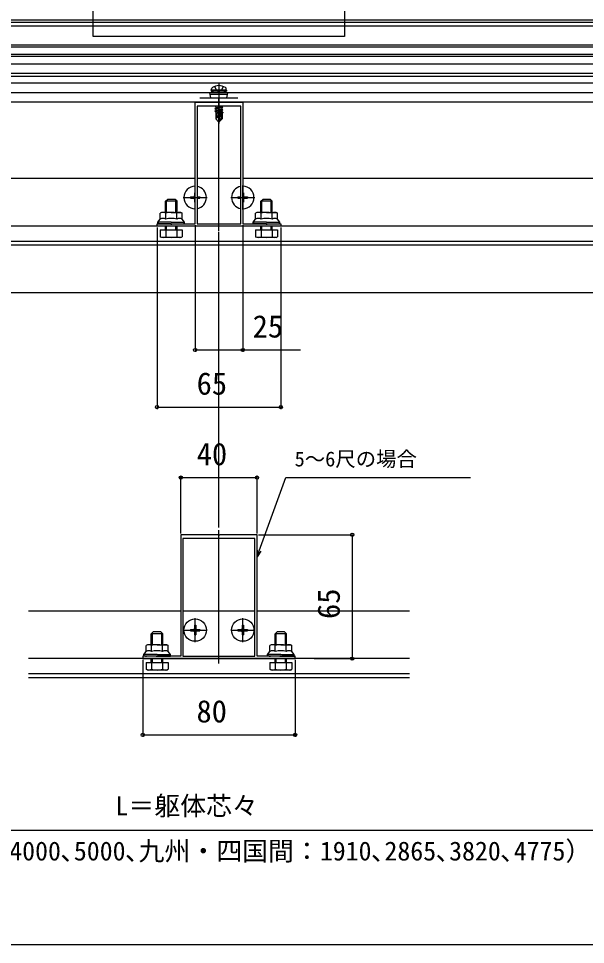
# Model space of a CAD drawing. Units: millimetres, scale not verified. Extents: x -700 to 700, y -1044 to 1038.
# Drawn here: x -70.7 to 226.9, y -1043.9 to -558 of the extents above; entities that cross this region are included whole.
import ezdxf
from ezdxf.enums import TextEntityAlignment as Align

# ---------------------------------------------------------------- set-up
doc = ezdxf.new("R2010")
doc.units = ezdxf.units.MM
doc.header["$LTSCALE"] = 6
for name, color, linetype in [('0-2_YKK_11', 7, 'Continuous'), ('0-4_YKK_12', 2, 'Continuous'), ('0-5_YKK_13', 4, 'Continuous'), ('0-6_YKK_D', 6, 'Continuous'), ('0-7_YKK_ZWAK', 7, 'Continuous')]:
    doc.layers.add(name, color=color, linetype=linetype)
doc.styles.add('ＭＳ ゴシック', font='')
doc.styles.get('ＭＳ ゴシック').set_extended_font_data('MS Gothic')

msp = doc.modelspace()

# ---------------------------------------------------------------- linework, layer by layer
at = {"layer": '0-2_YKK_11'}
for points in [[(67, -666.9), (2, -666.9), (2, -665.7), (9.042, -665.7), (9.225, -665.82), (9.775, -665.82), (9.958, -665.7), (22, -665.7), (22, -601.9), (34.042, -601.9), (34.225, -602.02), (34.775, -602.02), (34.958, -601.9), (47, -601.9), (47, -665.7), (59.042, -665.7), (59.225, -665.82), (59.775, -665.82), (59.958, -665.7), (67, -665.7)], [(23, -603.9), (23, -665.7), (46, -665.7), (46, -603.9)], [(-5.5, -893.896), (74.5, -893.896), (74.5, -892.596), (67.458, -892.596), (67.275, -892.716), (66.725, -892.716), (66.542, -892.596), (54.5, -892.596), (54.5, -828.896), (34.958, -828.896), (34.775, -829.016), (34.225, -829.016), (34.042, -828.896), (14.5, -828.896), (14.5, -892.596), (2.458, -892.596), (2.275, -892.716), (1.725, -892.716), (1.542, -892.596), (-5.5, -892.596)], [(53.4, -892.596), (53.4, -830.896), (15.6, -830.896), (15.6, -892.596)]]:
    msp.add_lwpolyline(points, close=True, dxfattribs=at)
at = {"layer": '0-4_YKK_12'}
for p, q in [((465.355, -558.9), (-396.355, -558.9)), ((465.144, -560.1), (-396.144, -560.1)), ((464.826, -561.9), (-395.826, -561.9)), ((479.5, -573.02), (-410.5, -573.02)), ((479.5, -577.9), (-410.5, -577.9)), ((479.5, -588.4), (-410.5, -588.4)), ((479.5, -601.9), (-410.5, -601.9)), ((34.5, -669.4), (34.5, -599.4)), ((22, -641.9), (-203, -641.9)), ((46, -641.9), (23, -641.9)), ((272, -641.9), (47, -641.9)), ((354.5, -666.9), (-285.5, -666.9)), ((354.5, -674.9), (-285.5, -674.9)), ((354.5, -676.9), (-285.5, -676.9)), ((34.5, -896.396), (34.5, -826.396)), ((14.5, -868.896), (-65.5, -868.896)), ((53.4, -868.896), (15.6, -868.896)), ((134.5, -868.896), (54.5, -868.896)), ((134.5, -893.896), (-65.5, -893.896)), ((134.5, -901.896), (-65.5, -901.896)), ((134.5, -903.896), (-65.5, -903.896))]:
    msp.add_line(p, q, dxfattribs=at)
msp.add_lwpolyline([(-31.484, -83.761), (100.484, -83.761), (100.484, -567.455), (-31.484, -567.455)], close=True, dxfattribs=at)
msp.add_lwpolyline([(497, -701.9), (417.976, -701.9), (-348.976, -701.9), (-428, -701.9)], dxfattribs=at)
at = {"layer": '0-5_YKK_13'}
for p, q in [((479.5, -571.9), (-410.5, -571.9)), ((479.5, -576.9), (-410.5, -576.9)), ((479.5, -581.9), (-410.5, -581.9)), ((479.5, -586.9), (-410.5, -586.9)), ((479.5, -591.9), (-410.5, -591.9)), ((34.5, -592.2), (34.5, -613.1)), ((479.5, -596.9), (-410.5, -596.9)), ((32, -596.1), (29.75, -596.919)), ((39.25, -596.919), (29.75, -596.919)), ((30.278, -599.6), (29.75, -596.919)), ((30.5, -595.6), (30.641, -594.797)), ((38.5, -595.6), (30.5, -595.6)), ((30.5, -595.6), (30.588, -596.1)), ((38.412, -596.1), (30.588, -596.1)), ((37, -596.1), (32, -596.1)), ((37, -596.1), (39.25, -596.919)), ((38.5, -595.6), (38.359, -594.797)), ((38.5, -595.6), (38.412, -596.1)), ((38.722, -599.6), (39.25, -596.919)), ((24.5, -599.6), (44.5, -599.6)), ((39.054, -597.912), (29.946, -597.912)), ((30.278, -599.6), (38.722, -599.6)), ((32.4, -605.15), (36.6, -604.45)), ((36.6, -604.55), (32.4, -605.25)), ((32.4, -605.15), (32.95, -604.832)), ((32.4, -605.15), (32.4, -605.25)), ((32.4, -605.25), (32.95, -605.567)), ((32.4, -606.55), (35.426, -606.046)), ((35.398, -606.15), (32.4, -606.65)), ((32.4, -606.55), (32.95, -606.232)), ((32.4, -606.55), (32.4, -606.65)), ((32.4, -606.65), (32.95, -606.967)), ((32.487, -603.9), (32.95, -604.167)), ((34.134, -603.9), (32.95, -604.167)), ((36.05, -604.132), (32.95, -604.832)), ((32.95, -604.167), (32.95, -604.832)), ((36.05, -605.532), (32.95, -606.232)), ((32.95, -605.567), (32.95, -606.232)), ((35.34, -606.428), (32.95, -606.967)), ((32.95, -606.967), (32.95, -607.632)), ((35.195, -607.125), (32.95, -607.632)), ((35.135, -607.417), (33.417, -607.7)), ((35.41, -606.093), (34.5, -610.478)), ((35.832, -605.977), (34.65, -611.676)), ((35.832, -605.978), (36.6, -605.85)), ((36.6, -605.95), (35.887, -606.069)), ((36.05, -606.932), (35.897, -606.967)), ((35.9, -606.148), (35.9, -610.426)), ((36.5, -607.192), (35.9, -607.291)), ((36.5, -607.408), (35.9, -607.524)), ((36.05, -603.9), (36.05, -604.132)), ((36.6, -604.45), (36.05, -604.132)), ((36.05, -604.867), (36.05, -605.532)), ((36.6, -605.85), (36.05, -605.532)), ((36.05, -606.267), (36.05, -606.932)), ((36.5, -607.192), (36.05, -606.932)), ((36.5, -607.408), (36.2, -607.581)), ((36.5, -607.192), (36.5, -607.408)), ((36.6, -604.45), (36.6, -604.55)), ((36.6, -605.85), (36.6, -605.95)), ((32.8, -607.7), (32.95, -607.632)), ((32.8, -607.7), (32.8, -610.55)), ((35.076, -607.7), (32.8, -607.7)), ((33.757, -609.747), (32.8, -610.55)), ((34.35, -612.1), (32.8, -610.55)), ((34.5, -610.478), (34.35, -612.1)), ((34.35, -612.1), (34.65, -612.1)), ((34.5, -610.478), (34.5, -612.1)), ((35.9, -610.426), (34.65, -611.676)), ((34.65, -612.1), (36.2, -610.55)), ((34.65, -611.676), (34.65, -612.1)), ((35.08, -607.684), (34.996, -607.7)), ((36.2, -607.7), (35.9, -607.7)), ((35.9, -610.426), (36.2, -610.55)), ((36.2, -607.581), (36.2, -610.55)), ((22, -658.2), (22, -645.6)), ((47, -658.2), (47, -645.6)), ((21.65, -649.4), (22, -649.4)), ((21.65, -649.4), (21.65, -651.05)), ((47, -649.4), (47.35, -649.4)), ((47.35, -649.4), (47.35, -651.05)), ((12.5, -653.9), (6.5, -653.9)), ((7.04, -659.7), (7.04, -653.36)), ((11.96, -659.7), (11.96, -653.36)), ((15.7, -651.9), (28.3, -651.9)), ((19.5, -651.55), (19.5, -652.25)), ((19.5, -651.55), (21.15, -651.55)), ((19.5, -652.25), (21.15, -652.25)), ((21.65, -652.75), (21.65, -654.4)), ((21.65, -654.4), (22, -654.4)), ((23, -651.55), (24.5, -651.55)), ((23, -652.25), (24.5, -652.25)), ((24.5, -651.55), (24.5, -652.25)), ((40.7, -651.9), (53.3, -651.9)), ((44.5, -651.55), (44.5, -652.25)), ((44.5, -651.55), (46, -651.55)), ((44.5, -652.25), (46, -652.25)), ((47, -654.4), (47.35, -654.4)), ((47.35, -652.75), (47.35, -654.4)), ((47.85, -651.55), (49.5, -651.55)), ((47.85, -652.25), (49.5, -652.25)), ((49.5, -651.55), (49.5, -652.25)), ((62.5, -653.9), (56.5, -653.9)), ((57.04, -659.7), (57.04, -653.36)), ((61.96, -659.7), (61.96, -653.36)), ((4.5, -659.7), (3.726, -660.147)), ((3.726, -663.3), (3.726, -660.147)), ((9.5, -659.7), (4.5, -659.7)), ((6.613, -663.3), (6.613, -660.147)), ((9.5, -659.7), (14.5, -659.7)), ((12.387, -663.3), (12.387, -660.147)), ((14.5, -659.7), (15.274, -660.147)), ((15.274, -663.3), (15.274, -660.147)), ((54.5, -659.7), (53.726, -660.147)), ((53.726, -663.3), (53.726, -660.147)), ((59.5, -659.7), (54.5, -659.7)), ((56.613, -663.3), (56.613, -660.147)), ((59.5, -659.7), (64.5, -659.7)), ((62.387, -663.3), (62.387, -660.147)), ((64.5, -659.7), (65.274, -660.147)), ((65.274, -663.3), (65.274, -660.147)), ((2.5, -665.7), (2.5, -664.9)), ((9.5, -665.7), (2.5, -665.7)), ((9.5, -665.7), (16.5, -665.7)), ((16.5, -665.7), (16.5, -664.9)), ((52.5, -665.7), (52.5, -664.9)), ((59.5, -665.7), (52.5, -665.7)), ((59.5, -665.7), (66.5, -665.7)), ((66.5, -665.7), (66.5, -664.9)), ((3.726, -668.9), (3.726, -672.453)), ((6.5, -668.9), (6.5, -666.9)), ((6.613, -668.9), (6.613, -672.453)), ((7.04, -668.9), (7.04, -666.9)), ((11.96, -668.9), (11.96, -666.9)), ((12.387, -668.9), (12.387, -672.453)), ((12.5, -668.9), (12.5, -666.9)), ((53.726, -668.9), (53.726, -672.453)), ((56.5, -668.9), (56.5, -666.9)), ((56.613, -668.9), (56.613, -672.453)), ((57.04, -668.9), (57.04, -666.9)), ((61.96, -668.9), (61.96, -666.9)), ((62.387, -668.9), (62.387, -672.453)), ((62.5, -668.9), (62.5, -666.9)), ((4.5, -672.9), (3.726, -672.453)), ((14.5, -672.9), (4.5, -672.9)), ((14.5, -672.9), (15.274, -672.453)), ((54.5, -672.9), (53.726, -672.453)), ((64.5, -672.9), (54.5, -672.9)), ((64.5, -672.9), (65.274, -672.453)), ((22, -885.196), (22, -872.596)), ((47, -885.196), (47, -872.596)), ((15.7, -878.896), (28.3, -878.896)), ((19.5, -878.546), (19.5, -879.246)), ((19.5, -878.546), (21.15, -878.546)), ((19.5, -879.246), (21.15, -879.246)), ((21.65, -876.396), (22.35, -876.396)), ((21.65, -876.396), (21.65, -878.046)), ((22.35, -876.396), (22.35, -878.046)), ((22.85, -878.546), (24.5, -878.546)), ((22.85, -879.246), (24.5, -879.246)), ((24.5, -878.546), (24.5, -879.246)), ((40.7, -878.896), (53.3, -878.896)), ((44.5, -878.546), (44.5, -879.246)), ((44.5, -878.546), (46.15, -878.546)), ((44.5, -879.246), (46.15, -879.246)), ((46.65, -876.396), (47.35, -876.396)), ((46.65, -876.396), (46.65, -878.046)), ((47.35, -876.396), (47.35, -878.046)), ((47.85, -878.546), (49.5, -878.546)), ((47.85, -879.246), (49.5, -879.246)), ((49.5, -878.546), (49.5, -879.246)), ((5, -880.896), (-1, -880.896)), ((-0.46, -886.596), (-0.46, -880.356)), ((4.46, -886.596), (4.46, -880.356)), ((21.65, -879.746), (21.65, -881.396)), ((21.65, -881.396), (22.35, -881.396)), ((22.35, -879.746), (22.35, -881.396)), ((46.65, -879.746), (46.65, -881.396)), ((46.65, -881.396), (47.35, -881.396)), ((47.35, -879.746), (47.35, -881.396)), ((70, -880.896), (64, -880.896)), ((64.54, -886.596), (64.54, -880.356)), ((69.46, -886.596), (69.46, -880.356)), ((-3, -886.596), (-3.774, -887.043)), ((-3.774, -890.196), (-3.774, -887.043)), ((2, -886.596), (-3, -886.596)), ((-0.887, -890.196), (-0.887, -887.043)), ((2, -886.596), (7, -886.596)), ((4.887, -890.196), (4.887, -887.043)), ((7, -886.596), (7.774, -887.043)), ((7.774, -890.196), (7.774, -887.043)), ((62, -886.596), (61.226, -887.043)), ((61.226, -890.196), (61.226, -887.043)), ((67, -886.596), (62, -886.596)), ((64.113, -890.196), (64.113, -887.043)), ((67, -886.596), (72, -886.596)), ((69.887, -890.196), (69.887, -887.043)), ((72, -886.596), (72.774, -887.043)), ((72.774, -890.196), (72.774, -887.043)), ((-5, -892.596), (-5, -891.796)), ((2, -892.596), (-5, -892.596)), ((-1, -895.896), (-1, -893.896)), ((-0.46, -895.896), (-0.46, -893.896)), ((2, -892.596), (9, -892.596)), ((4.46, -895.896), (4.46, -893.896)), ((5, -895.896), (5, -893.896)), ((9, -892.596), (9, -891.796)), ((60, -892.596), (60, -891.796)), ((67, -892.596), (60, -892.596)), ((64, -895.896), (64, -893.896)), ((64.54, -895.896), (64.54, -893.896)), ((67, -892.596), (74, -892.596)), ((69.46, -895.896), (69.46, -893.896)), ((70, -895.896), (70, -893.896)), ((74, -892.596), (74, -891.796)), ((-3.774, -895.896), (-3.774, -899.45)), ((-0.887, -895.896), (-0.887, -899.45)), ((4.887, -895.896), (4.887, -899.45)), ((61.226, -895.896), (61.226, -899.45)), ((64.113, -895.896), (64.113, -899.45)), ((69.887, -895.896), (69.887, -899.45)), ((-3, -899.896), (-3.774, -899.45)), ((7, -899.896), (-3, -899.896)), ((7, -899.896), (7.774, -899.45)), ((62, -899.896), (61.226, -899.45)), ((72, -899.896), (62, -899.896)), ((72, -899.896), (72.774, -899.45))]:
    msp.add_line(p, q, dxfattribs=at)
for points in [[(479.5, -571.9), (479.5, -601.9), (-410.5, -601.9)], [(32.242, -593.605), (33.355, -595.837), (34.5, -596.446)], [(36.758, -593.605), (35.645, -595.837), (34.5, -596.446)], [(36.6, -604.55), (36.05, -604.867), (32.95, -605.567)], [(36.6, -605.95), (36.05, -606.267), (35.9, -606.301)], [(34.5, -610.478), (33.757, -609.747), (33.6, -607.7)], [(6.5, -659.7), (6.5, -653.9), (7.5, -652.9)], [(12.5, -659.7), (12.5, -653.9), (11.5, -652.9), (7.5, -652.9)], [(56.5, -659.7), (56.5, -653.9), (57.5, -652.9)], [(62.5, -659.7), (62.5, -653.9), (61.5, -652.9), (57.5, -652.9)], [(9.5, -664.9), (2.5, -664.9), (3.726, -663.3)], [(9.5, -664.9), (16.5, -664.9), (15.274, -663.3)], [(59.5, -664.9), (52.5, -664.9), (53.726, -663.3)], [(59.5, -664.9), (66.5, -664.9), (65.274, -663.3)], [(3.726, -668.9), (15.274, -668.9), (15.274, -672.453)], [(53.726, -668.9), (65.274, -668.9), (65.274, -672.453)], [(-1, -886.596), (-1, -880.896), (0, -879.896)], [(5, -886.596), (5, -880.896), (4, -879.896), (0, -879.896)], [(64, -886.596), (64, -880.896), (65, -879.896)], [(70, -886.596), (70, -880.896), (69, -879.896), (65, -879.896)], [(2, -891.796), (-5, -891.796), (-3.774, -890.196)], [(2, -891.796), (9, -891.796), (7.774, -890.196)], [(67, -891.796), (60, -891.796), (61.226, -890.196)], [(67, -891.796), (74, -891.796), (72.774, -890.196)], [(-3.774, -895.896), (7.774, -895.896), (7.774, -899.45)], [(61.226, -895.896), (72.774, -895.896), (72.774, -899.45)]]:
    msp.add_lwpolyline(points, dxfattribs=at)
for centre in [(22, -878.896), (47, -878.896)]:
    msp.add_circle(centre, 5.9, dxfattribs=at)
for centre, radius, start, end in [((31.528, -594.954), 0.9, 122.05588, 170), ((34.5, -599.7), 6.5, 57.94412, 122.05588), ((37.472, -594.954), 0.9, 10, 57.94412), ((35.652, -606.148), 0.248, 0, 167.19096), ((22, -651.9), 5.9, 90, 270), ((22, -651.9), 5.9, 279.75826, 80.24174), ((47, -651.9), 5.9, 99.75826, 260.24174), ((47, -651.9), 5.9, 270, 90), ((21.15, -651.05), 0.5, 270, 0), ((47.85, -651.05), 0.5, 180, 270), ((21.15, -652.75), 0.5, 0, 90), ((47.85, -652.75), 0.5, 90, 180), ((5.17, -662.256), 2.556, 55.61575, 124.38425), ((9.5, -669.253), 9.553, 90, 107.58795), ((9.5, -669.253), 9.553, 72.41205, 90), ((13.83, -662.256), 2.556, 55.61575, 124.38425), ((55.17, -662.256), 2.556, 55.61575, 124.38425), ((59.5, -669.253), 9.553, 90, 107.58795), ((59.5, -669.253), 9.553, 72.41205, 90), ((63.83, -662.256), 2.556, 55.61575, 124.38425), ((5.17, -665.409), 2.556, 55.61575, 124.38425), ((9.5, -672.407), 9.553, 90, 107.58795), ((9.5, -672.407), 9.553, 72.41205, 90), ((13.83, -665.409), 2.556, 55.61575, 124.38425), ((55.17, -665.409), 2.556, 55.61575, 124.38425), ((59.5, -672.407), 9.553, 90, 107.58795), ((59.5, -672.407), 9.553, 72.41205, 90), ((63.83, -665.409), 2.556, 55.61575, 124.38425), ((5.17, -670.344), 2.556, 235.61575, 304.38425), ((9.5, -663.347), 9.553, 252.41205, 287.58795), ((13.83, -670.344), 2.556, 235.61575, 304.38425), ((55.17, -670.344), 2.556, 235.61575, 304.38425), ((59.5, -663.347), 9.553, 252.41205, 287.58795), ((63.83, -670.344), 2.556, 235.61575, 304.38425), ((21.15, -878.046), 0.5, 270, 0), ((21.15, -879.746), 0.5, 0, 90), ((22.85, -878.046), 0.5, 180, 270), ((22.85, -879.746), 0.5, 90, 180), ((46.15, -878.046), 0.5, 270, 0), ((46.15, -879.746), 0.5, 0, 90), ((47.85, -878.046), 0.5, 180, 270), ((47.85, -879.746), 0.5, 90, 180), ((-2.33, -889.152), 2.556, 55.61575, 124.38425), ((2, -896.15), 9.553, 90, 107.58795), ((2, -896.15), 9.553, 72.41205, 90), ((6.33, -889.152), 2.556, 55.61575, 124.38425), ((62.67, -889.152), 2.556, 55.61575, 124.38425), ((67, -896.15), 9.553, 90, 107.58795), ((67, -896.15), 9.553, 72.41205, 90), ((71.33, -889.152), 2.556, 55.61575, 124.38425), ((-2.33, -892.305), 2.556, 55.61575, 124.38425), ((2, -899.303), 9.553, 90, 107.58795), ((2, -899.303), 9.553, 72.41205, 90), ((6.33, -892.305), 2.556, 55.61575, 124.38425), ((62.67, -892.305), 2.556, 55.61575, 124.38425), ((67, -899.303), 9.553, 90, 107.58795), ((67, -899.303), 9.553, 72.41205, 90), ((71.33, -892.305), 2.556, 55.61575, 124.38425), ((-2.33, -897.34), 2.556, 235.61575, 304.38425), ((2, -890.343), 9.553, 252.41205, 287.58795), ((6.33, -897.34), 2.556, 235.61575, 304.38425), ((62.67, -897.34), 2.556, 235.61575, 304.38425), ((67, -890.343), 9.553, 252.41205, 287.58795), ((71.33, -897.34), 2.556, 235.61575, 304.38425)]:
    msp.add_arc(centre, radius, start, end, dxfattribs=at)
for centre, start_param, end_param in [((4, -664.9), 3.1415927, 4.712389), ((15, -664.9), 4.712389, 6.2831853), ((54, -664.9), 3.1415927, 4.712389), ((65, -664.9), 4.712389, 6.2831853), ((-3.5, -891.796), 3.1415927, 4.712389), ((7.5, -891.796), 4.712389, 6.2831853), ((61.5, -891.796), 3.1415927, 4.712389), ((72.5, -891.796), 4.712389, 6.2831853)]:
    msp.add_ellipse(centre, major_axis=(1.5, 0), ratio=0.533333, start_param=start_param, end_param=end_param, dxfattribs=at)
at = {"layer": '0-6_YKK_D'}
for p, q in [((2, -667.6), (2, -762.9)), ((22, -666.4), (22, -732.9)), ((34.5, -825.116), (34.5, -669.9)), ((47, -666.4), (47, -732.9)), ((67, -667.6), (67, -762.9)), ((2, -761.9), (67, -761.9)), ((14.5, -828.196), (14.5, -797.896)), ((14.5, -798.896), (54.5, -798.896)), ((54.5, -828.196), (54.5, -797.896)), ((55.2, -828.896), (105.5, -828.896)), ((104.5, -828.896), (104.5, -893.896)), ((84.5, -893.896), (105.5, -893.896)), ((-5.5, -894.596), (-5.5, -934.896)), ((74.5, -894.596), (74.5, -934.896)), ((-5.5, -933.896), (74.5, -933.896)), ((-451.5, -983.9), (520.5, -983.9))]:
    msp.add_line(p, q, dxfattribs=at)
for points in [[(22, -731.9), (47, -731.9), (77.309, -731.9)], [(54.5, -840.458), (55.663, -837.263), (69.627, -798.896), (166.585, -798.896)], [(56.519, -837.575), (54.5, -840.458), (54.807, -836.952)]]:
    msp.add_lwpolyline(points, dxfattribs=at)
for centre in [(22, -731.9), (47, -731.9), (2, -761.9), (67, -761.9), (14.5, -798.896), (54.5, -798.896), (104.5, -828.896), (104.5, -893.896), (-5.5, -933.896), (74.5, -933.896)]:
    msp.add_circle(centre, 0.85, dxfattribs=at)
at = {"layer": '0-7_YKK_ZWAK'}
msp.add_lwpolyline([(-700, -1043.9), (700, -1043.9), (700, 996.1)], dxfattribs=at)

# ---------------------------------------------------------------- texts
at = {"layer": '0-6_YKK_D', "style": 'ＭＳ ゴシック'}
for s, height, p in [('25', 11.73, (52.218, -728.9)), ('65', 11.73, (22.818, -758.9)), ('40', 11.73, (22.864, -795.896)), ('5～6尺の場合', 7.845, (74.237, -795.376)), ('80', 11.73, (22.727, -930.896)), ('L＝躯体芯々', 9.971, (-19.823, -979.123)), ('（関東間：1820､2730､3640､4550､MM：2000､3000､4000､5000､九州・四国間：1910､2865､3820､4775）', 9.971, (-374.35, -1002.818))]:
    msp.add_text(s, height=height, dxfattribs=at).set_placement(p, align=Align.BOTTOM_LEFT)
msp.add_text('65', height=11.73, rotation=90, dxfattribs=at).set_placement((101.5, -873.078), align=Align.BOTTOM_LEFT)

doc.saveas('drawing.dxf')
